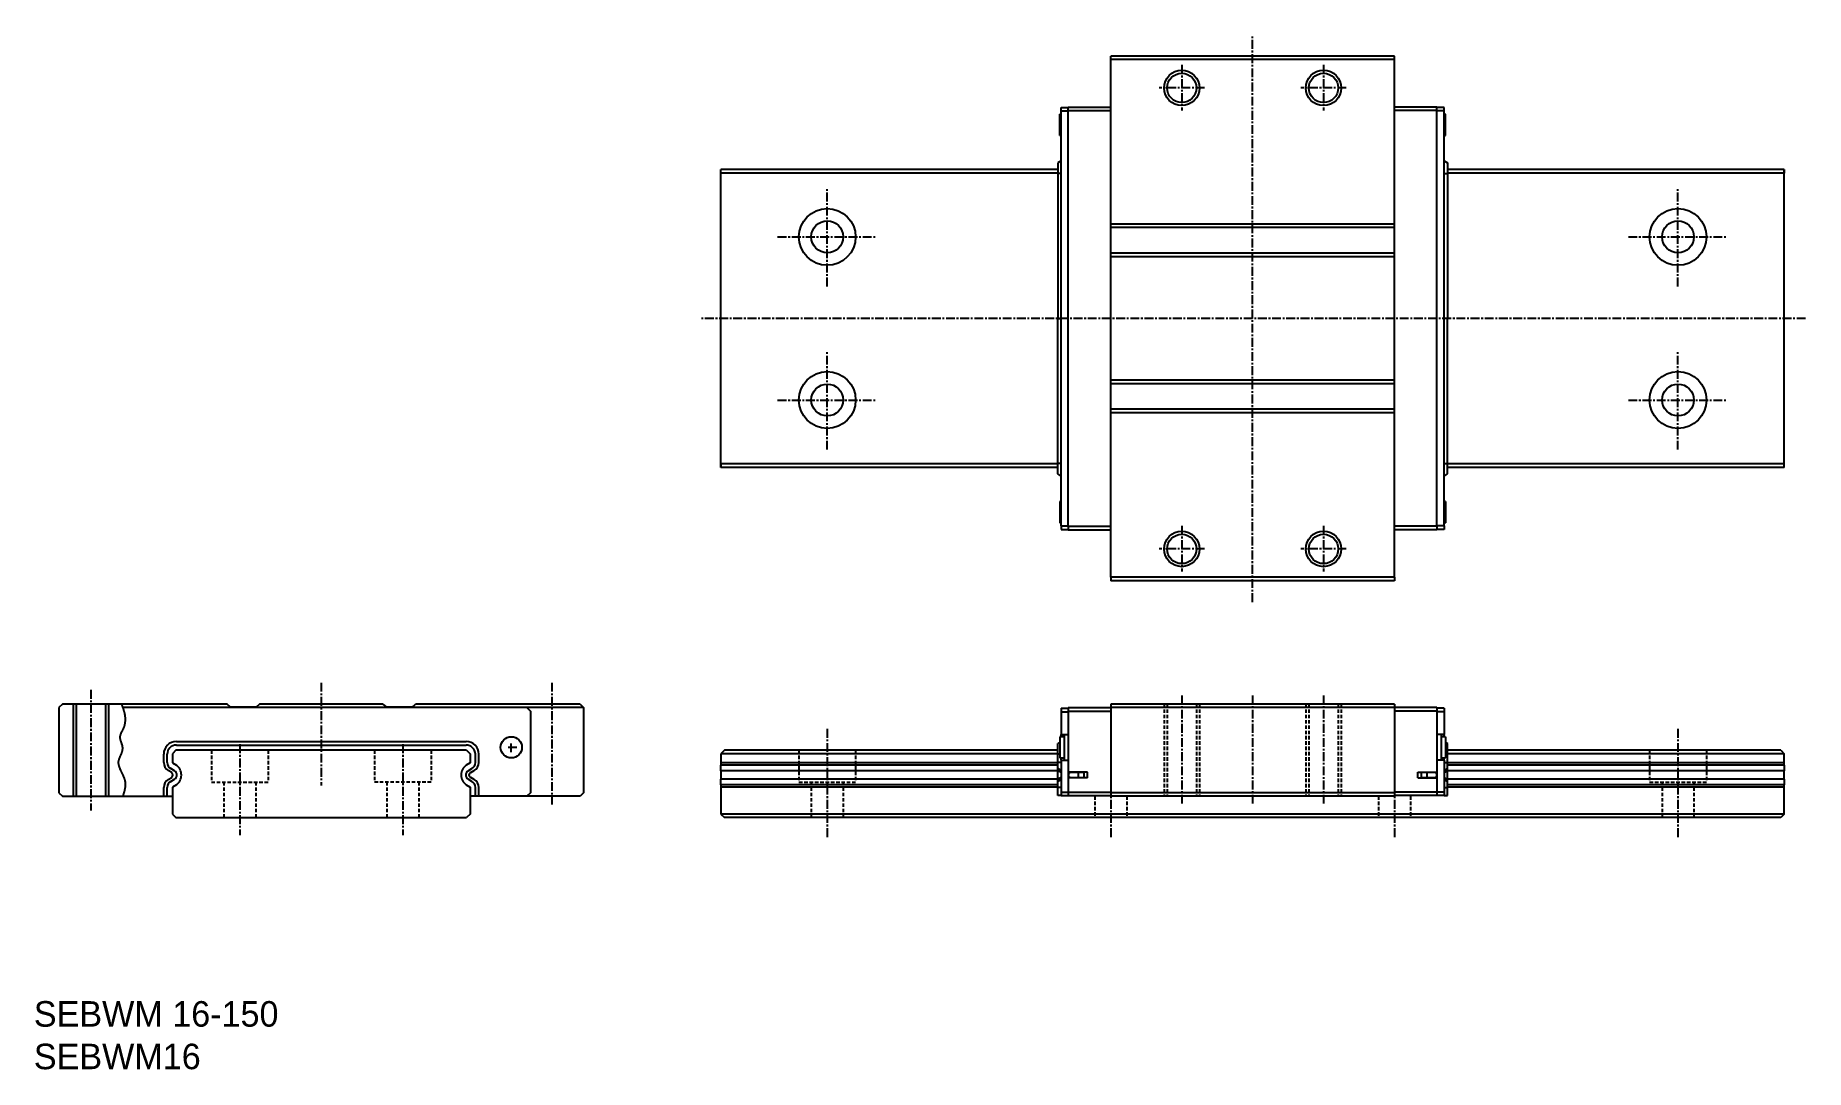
# Model space of a CAD drawing. Extents: x -7 to 243, y -9 to 137.
import ezdxf

# ---------------------------------------------------------------- set-up
doc = ezdxf.new("R2010")
doc.units = 0
doc.linetypes.add('CENTER', pattern=[2, 1.25, -0.25, 0.25, -0.25])
doc.linetypes.add('DASHED', pattern=[0.75, 0.5, -0.25])
doc.layers.get('0').update_dxf_attribs({"linetype": 'CONTINUOUS'})
doc.layers.add('CENTER', color=1, linetype='CENTER')

msp = doc.modelspace()

# ---------------------------------------------------------------- linework, layer by layer
at = {"color": 7, "linetype": 'CONTINUOUS'}
for p, q in [((185, 133.87), (145, 133.87)), ((145, 133.37), (145, 133.87)), ((145, 60.37), (145, 133.37)), ((185, 133.37), (145, 133.37)), ((185, 133.37), (185, 133.87)), ((185, 60.37), (185, 133.37)), ((137.8, 122.67), (137.8, 125.67)), ((138, 125.67), (137.8, 125.67)), ((138, 126.12), (138, 126.62)), ((138, 126.62), (139, 126.62)), ((138, 67.62), (138, 126.12)), ((138, 126.12), (139, 126.12)), ((139, 126.67), (145, 126.67)), ((139, 126.17), (139, 126.67)), ((139, 67.57), (139, 126.17)), ((139, 126.17), (145, 126.17)), ((191, 126.67), (185, 126.67)), ((191, 126.17), (185, 126.17)), ((191, 126.17), (191, 126.67)), ((192, 126.62), (191, 126.62)), ((191, 67.57), (191, 126.17)), ((192, 126.12), (191, 126.12)), ((192, 126.12), (192, 126.62)), ((192, 67.62), (192, 126.12)), ((192.2, 125.67), (192, 125.67)), ((192.2, 122.67), (192.2, 125.67)), ((137.8, 122.67), (138, 122.67)), ((192, 122.67), (192.2, 122.67)), ((137.5, 117.87), (90, 117.87)), ((90, 117.37), (90, 117.87)), ((90, 75.87), (90, 117.87)), ((137.5, 117.37), (90, 117.37)), ((138, 119.1), (137.5, 118.8)), ((137.5, 118.8), (137.5, 117.3)), ((192, 119.1), (192.5, 118.8)), ((192.5, 118.8), (192.5, 117.3)), ((240, 117.87), (192.5, 117.87)), ((240, 117.37), (192.5, 117.37)), ((240, 117.87), (240, 117.37)), ((240, 75.87), (240, 117.87)), ((137.5, 117.3), (137.5, 96.87)), ((138, 117.3), (137.5, 117.3)), ((192, 117.3), (192.5, 117.3)), ((192.5, 117.3), (192.5, 96.87)), ((185, 110.17), (145, 110.17)), ((185, 109.67), (145, 109.67)), ((185, 106.07), (145, 106.07)), ((185, 105.57), (145, 105.57)), ((137.5, 76.44), (137.5, 96.87)), ((137.5, 96.87), (138, 96.87)), ((192.5, 96.87), (192, 96.87)), ((192.5, 76.44), (192.5, 96.87)), ((185, 88.17), (145, 88.17)), ((185, 87.67), (145, 87.67)), ((185, 84.07), (145, 84.07)), ((185, 83.57), (145, 83.57)), ((137.5, 76.37), (90, 76.37)), ((90, 76.37), (90, 75.87)), ((137.5, 75.87), (90, 75.87)), ((138, 76.44), (137.5, 76.44)), ((137.5, 74.94), (137.5, 76.44)), ((138, 74.64), (137.5, 74.94)), ((192, 76.44), (192.5, 76.44)), ((192, 74.64), (192.5, 74.94)), ((192.5, 74.94), (192.5, 76.44)), ((240, 76.37), (192.5, 76.37)), ((240, 75.87), (192.5, 75.87)), ((240, 75.87), (240, 76.37)), ((138, 71.07), (137.8, 71.07)), ((137.8, 71.07), (137.8, 68.07)), ((192.2, 71.07), (192, 71.07)), ((192.2, 71.07), (192.2, 68.07)), ((137.8, 68.07), (138, 68.07)), ((138, 67.62), (138, 67.12)), ((138, 67.62), (139, 67.62)), ((139, 67.57), (145, 67.57)), ((139, 67.57), (139, 67.07)), ((191, 67.57), (185, 67.57)), ((192, 67.62), (191, 67.62)), ((191, 67.57), (191, 67.07)), ((192, 68.07), (192.2, 68.07)), ((192, 67.62), (192, 67.12)), ((138, 67.12), (139, 67.12)), ((139, 67.07), (145, 67.07)), ((191, 67.07), (185, 67.07)), ((192, 67.12), (191, 67.12)), ((185, 60.37), (145, 60.37)), ((145, 60.37), (145, 59.87)), ((185, 60.37), (185, 59.87)), ((185, 59.87), (145, 59.87)), ((-2.87, 42.5), (-3.37, 42)), ((20.33, 42.5), (-2.87, 42.5)), ((-0.93, 42.5), (-0.93, 29.5)), ((3.2, 42.5), (3.2, 29.5)), ((20.83, 42.05), (20.33, 42.5)), ((24.93, 42.5), (24.43, 42.05)), ((42.33, 42.5), (24.93, 42.5)), ((42.33, 42.5), (42.83, 42.05)), ((46.43, 42.05), (46.93, 42.5)), ((70.13, 42.5), (46.93, 42.5)), ((70.13, 42.5), (70.63, 42)), ((185, 42.5), (145, 42.5)), ((145, 42.5), (145, 42)), ((185, 42.5), (185, 42)), ((-3.37, 42), (-3.37, 30)), ((70.63, 42), (5.62, 42)), ((24.43, 42.05), (20.83, 42.05)), ((46.43, 42.05), (42.83, 42.05)), ((62.63, 42), (63.13, 41.5)), ((63.13, 41.5), (63.13, 30)), ((70.63, 42), (70.63, 30)), ((138, 41.9), (138, 41.4)), ((138, 41.9), (139, 41.9)), ((138, 41.4), (138, 38.2)), ((138, 41.4), (139, 41.4)), ((139, 42), (145, 42)), ((139, 42), (139, 41.5)), ((139, 41.5), (145, 41.5)), ((139, 41.5), (139, 32.9)), ((185, 42), (145, 42)), ((145, 42), (145, 30)), ((185, 42), (185, 30)), ((191, 42), (185, 42)), ((191, 41.5), (185, 41.5)), ((191, 42), (191, 41.5)), ((192, 41.9), (191, 41.9)), ((191, 41.5), (191, 32.9)), ((192, 41.4), (191, 41.4)), ((192, 41.9), (192, 41.4)), ((192, 41.4), (192, 38.2)), ((138.4, 37.9), (137.8, 37.9)), ((137.8, 37.9), (137.8, 34.9)), ((138, 37.9), (138, 38.2)), ((138, 38.2), (139, 38.2)), ((138.4, 38.2), (138.4, 34.6)), ((192, 38.2), (191, 38.2)), ((191.6, 38.2), (191.6, 34.6)), ((192.2, 37.9), (191.6, 37.9)), ((192, 37.9), (192, 38.2)), ((192.2, 37.9), (192.2, 34.9)), ((11.4, 34.26), (11.4, 35.43)), ((11.9, 34.26), (11.9, 35.43)), ((13.13, 36), (12.63, 35.5)), ((12.63, 35.5), (12.63, 34.22)), ((54.13, 36), (13.13, 36)), ((13.2, 37.23), (54.06, 37.23)), ((13.2, 36.73), (54.06, 36.73)), ((54.13, 36), (54.63, 35.5)), ((54.63, 35.5), (54.63, 34.22)), ((55.36, 34.26), (55.36, 35.43)), ((55.86, 34.26), (55.86, 35.43)), ((90.5, 36), (90, 35.5)), ((137.5, 35.5), (90, 35.5)), ((90, 35.5), (90, 34.22)), ((137.5, 36), (90.5, 36)), ((137.8, 37.11), (137.5, 36.93)), ((137.5, 35.43), (137.5, 36.93)), ((137.8, 35.43), (137.5, 35.43)), ((137.5, 34.26), (137.5, 35.43)), ((192.2, 37.11), (192.5, 36.93)), ((192.2, 35.43), (192.5, 35.43)), ((192.5, 35.43), (192.5, 36.93)), ((239.5, 36), (192.5, 36)), ((240, 35.5), (192.5, 35.5)), ((192.5, 34.26), (192.5, 35.43)), ((239.5, 36), (240, 35.5)), ((240, 34.22), (240, 35.5)), ((12.56, 32.85), (12.05, 33.14)), ((12.91, 33.11), (12.4, 33.4)), ((12.63, 34.22), (13.19, 33.9)), ((54.63, 34.22), (54.07, 33.9)), ((54.36, 33.11), (54.86, 33.4)), ((54.71, 32.85), (55.21, 33.14)), ((137.5, 34.22), (90, 34.22)), ((90, 34.22), (90, 33.9)), ((90, 33.1), (90, 33.9)), ((137.5, 33.9), (90, 33.9)), ((137.5, 33.1), (90, 33.1)), ((90, 33.1), (90, 31.9)), ((138, 34.26), (137.5, 34.26)), ((137.5, 33.4), (137.5, 34.26)), ((137.5, 33.11), (137.5, 33.4)), ((138, 33.14), (137.5, 33.4)), ((137.5, 31.89), (137.5, 33.11)), ((138, 32.85), (137.5, 33.11)), ((137.8, 34.9), (138.4, 34.9)), ((138, 34.6), (138, 34.9)), ((138, 34.6), (138, 30.1)), ((138, 34.6), (139, 34.6)), ((141.7, 32.9), (139, 32.9)), ((139, 32.9), (139, 32.1)), ((140.4, 32.85), (139.35, 32.85)), ((139.8, 32.85), (139.8, 32.9)), ((140.26, 32.85), (140.26, 32.9)), ((140.4, 32.85), (140.4, 32.15)), ((141.2, 32.85), (140.4, 32.85)), ((141.2, 32.85), (141.2, 32.15)), ((141.7, 32.1), (141.7, 32.9)), ((188.3, 32.1), (188.3, 32.9)), ((188.3, 32.9), (191, 32.9)), ((189.6, 32.85), (188.8, 32.85)), ((188.8, 32.15), (188.8, 32.85)), ((189.6, 32.15), (189.6, 32.85)), ((190.65, 32.85), (189.6, 32.85)), ((189.74, 32.85), (189.74, 32.9)), ((190.2, 32.85), (190.2, 32.9)), ((192, 34.6), (191, 34.6)), ((191, 32.9), (191, 32.1)), ((191.6, 34.9), (192.2, 34.9)), ((192, 34.6), (192, 34.9)), ((192, 34.6), (192, 30.1)), ((192, 34.26), (192.5, 34.26)), ((192, 33.14), (192.5, 33.4)), ((192, 32.85), (192.5, 33.11)), ((192.5, 33.4), (192.5, 34.26)), ((240, 34.22), (192.5, 34.22)), ((240, 33.9), (192.5, 33.9)), ((192.5, 33.11), (192.5, 33.4)), ((192.5, 31.89), (192.5, 33.11)), ((240, 33.1), (192.5, 33.1)), ((240, 33.9), (240, 34.22)), ((240, 33.9), (240, 33.1)), ((240, 31.9), (240, 33.1)), ((-3.37, 30), (-2.87, 29.5)), ((11.4, 29.5), (11.4, 30.74)), ((11.9, 29.5), (11.9, 30.74)), ((12.05, 31.86), (12.56, 32.15)), ((12.4, 31.6), (12.91, 31.89)), ((13.19, 31.1), (12.63, 30.78)), ((12.63, 30.78), (12.63, 27)), ((54.07, 31.1), (54.63, 30.78)), ((54.86, 31.6), (54.36, 31.89)), ((54.63, 30.78), (54.63, 27)), ((55.21, 31.86), (54.71, 32.15)), ((55.36, 29.5), (55.36, 30.74)), ((55.86, 29.5), (55.86, 30.74)), ((63.13, 30), (62.63, 29.5)), ((70.63, 30), (70.13, 29.5)), ((137.5, 31.9), (90, 31.9)), ((90, 31.1), (90, 31.9)), ((137.5, 31.1), (90, 31.1)), ((90, 31.1), (90, 30.78)), ((137.5, 30.78), (90, 30.78)), ((90, 30.78), (90, 27)), ((138, 32.15), (137.5, 31.89)), ((137.5, 31.6), (137.5, 31.89)), ((138, 31.86), (137.5, 31.6)), ((137.5, 30.74), (137.5, 31.6)), ((137.5, 29.6), (137.5, 30.74)), ((138, 30.74), (137.5, 30.74)), ((138, 30.1), (139, 30.1)), ((138, 30.1), (138, 29.6)), ((141.7, 32.1), (139, 32.1)), ((139, 32.1), (139, 30.1)), ((139, 30.1), (145, 30.1)), ((139, 30.1), (139, 29.6)), ((139.35, 32.15), (140.4, 32.15)), ((139.8, 32.1), (139.8, 32.15)), ((140.26, 32.1), (140.26, 32.15)), ((140.4, 32.15), (141.2, 32.15)), ((185, 30), (145, 30)), ((145, 30), (145, 29.5)), ((191, 30.1), (185, 30.1)), ((185, 30), (185, 29.5)), ((188.3, 32.1), (191, 32.1)), ((188.8, 32.15), (189.6, 32.15)), ((189.6, 32.15), (190.65, 32.15)), ((189.74, 32.1), (189.74, 32.15)), ((190.2, 32.1), (190.2, 32.15)), ((191, 32.1), (191, 30.1)), ((191, 30.1), (191, 29.6)), ((192, 30.1), (191, 30.1)), ((192, 32.15), (192.5, 31.89)), ((192, 31.86), (192.5, 31.6)), ((192, 30.74), (192.5, 30.74)), ((192, 30.1), (192, 29.6)), ((240, 31.9), (192.5, 31.9)), ((192.5, 31.6), (192.5, 31.89)), ((192.5, 30.74), (192.5, 31.6)), ((240, 31.1), (192.5, 31.1)), ((240, 30.78), (192.5, 30.78)), ((192.5, 29.6), (192.5, 30.74)), ((240, 31.9), (240, 31.1)), ((240, 30.78), (240, 31.1)), ((240, 27), (240, 30.78)), ((-2.87, 29.5), (12.63, 29.5)), ((70.13, 29.5), (54.63, 29.5)), ((138, 29.6), (137.5, 29.6)), ((138, 29.6), (139, 29.6)), ((139, 29.6), (145, 29.6)), ((185, 29.5), (145, 29.5)), ((191, 29.6), (185, 29.6)), ((192, 29.6), (191, 29.6)), ((192, 29.6), (192.5, 29.6)), ((12.63, 27), (13.13, 26.5)), ((13.13, 26.5), (54.13, 26.5)), ((54.63, 27), (54.13, 26.5)), ((240, 27), (90, 27)), ((90, 27), (90.5, 26.5)), ((239.5, 26.5), (90.5, 26.5)), ((240, 27), (239.5, 26.5))]:
    msp.add_line(p, q, dxfattribs=at)
at = {"color": 3, "linetype": 'CONTINUOUS'}
for p, q in [((-1.37, 42.5), (-1.37, 29.5)), ((3.63, 42.5), (3.63, 29.5))]:
    msp.add_line(p, q, dxfattribs=at)
at = {"color": 3, "linetype": 'DASHED'}
for p, q in [((152.5, 42.5), (152.5, 29.5)), ((152.93, 42.5), (152.93, 29.5)), ((157.07, 42.5), (157.07, 29.5)), ((157.5, 42.5), (157.5, 29.5)), ((172.5, 42.5), (172.5, 29.5)), ((172.93, 42.5), (172.93, 29.5)), ((177.07, 42.5), (177.07, 29.5)), ((177.5, 42.5), (177.5, 29.5)), ((18.13, 36), (18.13, 31.5)), ((26.13, 36), (26.13, 31.5)), ((41.13, 36), (41.13, 31.5)), ((49.13, 36), (49.13, 31.5)), ((101, 36), (101, 31.5)), ((109, 36), (109, 31.5)), ((221, 36), (221, 31.5)), ((229, 36), (229, 31.5)), ((18.13, 31.5), (26.13, 31.5)), ((19.88, 31.5), (19.88, 26.5)), ((24.38, 31.5), (24.38, 26.5)), ((49.13, 31.5), (41.13, 31.5)), ((42.88, 31.5), (42.88, 26.5)), ((47.38, 31.5), (47.38, 26.5)), ((101, 31.5), (109, 31.5)), ((102.75, 31.5), (102.75, 26.5)), ((107.25, 31.5), (107.25, 26.5)), ((221, 31.5), (229, 31.5)), ((222.75, 31.5), (222.75, 26.5)), ((227.25, 31.5), (227.25, 26.5)), ((142.75, 29.5), (142.75, 26.5)), ((147.25, 29.5), (147.25, 26.5)), ((182.75, 29.5), (182.75, 26.5)), ((187.25, 29.5), (187.25, 26.5))]:
    msp.add_line(p, q, dxfattribs=at)
at = {"color": 3}
msp.add_polyline3d([(5.43, 42.5, 0), (5.44, 42.47, 0), (5.45, 42.43, 0), (5.47, 42.4, 0), (5.48, 42.37, 0), (5.49, 42.33, 0), (5.51, 42.3, 0), (5.52, 42.27, 0), (5.53, 42.23, 0), (5.54, 42.2, 0), (5.56, 42.17, 0), (5.57, 42.13, 0), (5.58, 42.1, 0), (5.59, 42.07, 0), (5.61, 42.03, 0), (5.62, 42, 0), (5.63, 41.97, 0), (5.64, 41.93, 0), (5.65, 41.9, 0), (5.66, 41.87, 0), (5.68, 41.83, 0), (5.69, 41.8, 0), (5.7, 41.77, 0), (5.71, 41.73, 0), (5.72, 41.7, 0), (5.73, 41.66, 0), (5.74, 41.63, 0), (5.75, 41.6, 0), (5.76, 41.56, 0), (5.77, 41.53, 0), (5.78, 41.5, 0), (5.79, 41.46, 0), (5.8, 41.43, 0), (5.81, 41.39, 0), (5.82, 41.36, 0), (5.83, 41.33, 0), (5.84, 41.29, 0), (5.85, 41.26, 0), (5.86, 41.22, 0), (5.86, 41.19, 0), (5.87, 41.15, 0), (5.88, 41.12, 0), (5.89, 41.09, 0), (5.89, 41.05, 0), (5.9, 41.02, 0), (5.9, 40.98, 0), (5.91, 40.95, 0), (5.92, 40.91, 0), (5.92, 40.88, 0), (5.93, 40.84, 0), (5.93, 40.81, 0), (5.94, 40.77, 0), (5.94, 40.74, 0), (5.94, 40.7, 0), (5.95, 40.67, 0), (5.95, 40.63, 0), (5.95, 40.6, 0), (5.95, 40.56, 0), (5.96, 40.53, 0), (5.96, 40.49, 0), (5.96, 40.46, 0), (5.96, 40.42, 0), (5.96, 40.39, 0), (5.96, 40.35, 0), (5.96, 40.32, 0), (5.96, 40.28, 0), (5.96, 40.25, 0), (5.96, 40.21, 0), (5.96, 40.18, 0), (5.95, 40.14, 0), (5.95, 40.11, 0), (5.95, 40.07, 0), (5.95, 40.03, 0), (5.94, 40, 0), (5.94, 39.96, 0), (5.94, 39.93, 0), (5.93, 39.89, 0), (5.93, 39.86, 0), (5.92, 39.82, 0), (5.91, 39.79, 0), (5.91, 39.75, 0), (5.9, 39.72, 0), (5.89, 39.68, 0), (5.89, 39.65, 0), (5.88, 39.61, 0), (5.87, 39.58, 0), (5.86, 39.54, 0), (5.85, 39.51, 0), (5.85, 39.47, 0), (5.84, 39.44, 0), (5.83, 39.4, 0), (5.82, 39.37, 0), (5.8, 39.33, 0), (5.79, 39.3, 0), (5.78, 39.27, 0), (5.77, 39.23, 0), (5.76, 39.2, 0), (5.74, 39.16, 0), (5.73, 39.13, 0), (5.72, 39.1, 0), (5.7, 39.06, 0), (5.69, 39.03, 0), (5.67, 39, 0), (5.66, 38.96, 0), (5.64, 38.93, 0), (5.63, 38.9, 0), (5.61, 38.86, 0), (5.59, 38.83, 0), (5.58, 38.8, 0), (5.56, 38.76, 0), (5.54, 38.73, 0), (5.52, 38.7, 0), (5.51, 38.67, 0), (5.49, 38.63, 0), (5.47, 38.6, 0), (5.46, 38.57, 0), (5.44, 38.54, 0), (5.42, 38.51, 0), (5.41, 38.47, 0), (5.39, 38.44, 0), (5.37, 38.41, 0), (5.36, 38.38, 0), (5.34, 38.34, 0), (5.33, 38.31, 0), (5.32, 38.28, 0), (5.3, 38.25, 0), (5.29, 38.22, 0), (5.28, 38.18, 0), (5.27, 38.15, 0), (5.26, 38.12, 0), (5.25, 38.09, 0), (5.24, 38.05, 0), (5.24, 38.02, 0), (5.23, 37.99, 0), (5.22, 37.96, 0), (5.22, 37.92, 0), (5.22, 37.89, 0), (5.22, 37.86, 0), (5.22, 37.82, 0), (5.22, 37.79, 0), (5.22, 37.76, 0), (5.22, 37.72, 0), (5.23, 37.69, 0), (5.23, 37.66, 0), (5.24, 37.62, 0), (5.24, 37.59, 0), (5.25, 37.56, 0), (5.26, 37.52, 0), (5.27, 37.49, 0), (5.27, 37.45, 0), (5.28, 37.42, 0), (5.29, 37.38, 0), (5.3, 37.35, 0), (5.31, 37.32, 0), (5.33, 37.28, 0), (5.34, 37.25, 0), (5.35, 37.21, 0), (5.36, 37.18, 0), (5.37, 37.14, 0), (5.38, 37.11, 0), (5.4, 37.07, 0), (5.41, 37.04, 0), (5.42, 37.01, 0), (5.43, 36.97, 0), (5.44, 36.94, 0), (5.45, 36.9, 0), (5.46, 36.87, 0), (5.48, 36.83, 0), (5.49, 36.8, 0), (5.5, 36.76, 0), (5.51, 36.73, 0), (5.52, 36.69, 0), (5.52, 36.66, 0), (5.53, 36.62, 0), (5.54, 36.59, 0), (5.55, 36.55, 0), (5.55, 36.52, 0), (5.56, 36.48, 0), (5.56, 36.44, 0), (5.57, 36.41, 0), (5.57, 36.37, 0), (5.57, 36.34, 0), (5.57, 36.3, 0), (5.57, 36.27, 0), (5.57, 36.23, 0), (5.57, 36.2, 0), (5.57, 36.16, 0), (5.57, 36.13, 0), (5.56, 36.09, 0), (5.56, 36.06, 0), (5.55, 36.02, 0), (5.55, 35.99, 0), (5.54, 35.95, 0), (5.53, 35.92, 0), (5.53, 35.88, 0), (5.52, 35.85, 0), (5.51, 35.82, 0), (5.5, 35.78, 0), (5.49, 35.75, 0), (5.48, 35.71, 0), (5.47, 35.68, 0), (5.46, 35.64, 0), (5.45, 35.61, 0), (5.43, 35.57, 0), (5.42, 35.54, 0), (5.41, 35.51, 0), (5.4, 35.47, 0), (5.38, 35.44, 0), (5.37, 35.41, 0), (5.35, 35.37, 0), (5.34, 35.34, 0), (5.32, 35.31, 0), (5.31, 35.27, 0), (5.29, 35.24, 0), (5.28, 35.21, 0), (5.26, 35.17, 0), (5.25, 35.14, 0), (5.23, 35.11, 0), (5.22, 35.07, 0), (5.2, 35.04, 0), (5.19, 35.01, 0), (5.18, 34.97, 0), (5.16, 34.94, 0), (5.15, 34.91, 0), (5.13, 34.88, 0), (5.12, 34.84, 0), (5.11, 34.81, 0), (5.1, 34.78, 0), (5.08, 34.74, 0), (5.07, 34.71, 0), (5.06, 34.68, 0), (5.05, 34.64, 0), (5.04, 34.61, 0), (5.03, 34.58, 0), (5.03, 34.54, 0), (5.02, 34.51, 0), (5.01, 34.48, 0), (5.01, 34.44, 0), (5, 34.41, 0), (5, 34.38, 0), (5, 34.34, 0), (4.99, 34.31, 0), (4.99, 34.27, 0), (4.99, 34.24, 0), (4.99, 34.21, 0), (5, 34.17, 0), (5, 34.14, 0), (5, 34.1, 0), (5.01, 34.07, 0), (5.01, 34.03, 0), (5.02, 34, 0), (5.03, 33.96, 0), (5.03, 33.93, 0), (5.04, 33.89, 0), (5.05, 33.86, 0), (5.06, 33.83, 0), (5.07, 33.79, 0), (5.08, 33.76, 0), (5.09, 33.72, 0), (5.1, 33.69, 0), (5.11, 33.65, 0), (5.13, 33.62, 0), (5.14, 33.58, 0), (5.15, 33.55, 0), (5.17, 33.52, 0), (5.18, 33.48, 0), (5.19, 33.45, 0), (5.21, 33.41, 0), (5.22, 33.38, 0), (5.23, 33.34, 0), (5.25, 33.31, 0), (5.26, 33.28, 0), (5.28, 33.24, 0), (5.29, 33.21, 0), (5.31, 33.18, 0), (5.32, 33.14, 0), (5.34, 33.11, 0), (5.35, 33.08, 0), (5.37, 33.04, 0), (5.38, 33.01, 0), (5.4, 32.98, 0), (5.42, 32.94, 0), (5.43, 32.91, 0), (5.45, 32.88, 0), (5.46, 32.85, 0), (5.48, 32.81, 0), (5.49, 32.78, 0), (5.51, 32.75, 0), (5.52, 32.71, 0), (5.54, 32.68, 0), (5.56, 32.65, 0), (5.57, 32.62, 0), (5.59, 32.58, 0), (5.6, 32.55, 0), (5.62, 32.52, 0), (5.63, 32.49, 0), (5.65, 32.45, 0), (5.66, 32.42, 0), (5.67, 32.39, 0), (5.69, 32.36, 0), (5.7, 32.32, 0), (5.72, 32.29, 0), (5.73, 32.26, 0), (5.74, 32.23, 0), (5.76, 32.19, 0), (5.77, 32.16, 0), (5.78, 32.13, 0), (5.8, 32.1, 0), (5.81, 32.06, 0), (5.82, 32.03, 0), (5.83, 32, 0), (5.84, 31.97, 0), (5.85, 31.93, 0), (5.86, 31.9, 0), (5.87, 31.87, 0), (5.88, 31.84, 0), (5.89, 31.8, 0), (5.9, 31.77, 0), (5.91, 31.74, 0), (5.92, 31.7, 0), (5.93, 31.67, 0), (5.93, 31.64, 0), (5.94, 31.6, 0), (5.95, 31.57, 0), (5.95, 31.54, 0), (5.96, 31.51, 0), (5.96, 31.47, 0), (5.97, 31.44, 0), (5.97, 31.41, 0), (5.97, 31.37, 0), (5.98, 31.34, 0), (5.98, 31.3, 0), (5.98, 31.27, 0), (5.98, 31.24, 0), (5.98, 31.2, 0), (5.98, 31.17, 0), (5.98, 31.14, 0), (5.98, 31.1, 0), (5.98, 31.07, 0), (5.98, 31.03, 0), (5.98, 31, 0), (5.98, 30.97, 0), (5.97, 30.93, 0), (5.97, 30.9, 0), (5.97, 30.86, 0), (5.96, 30.83, 0), (5.96, 30.79, 0), (5.95, 30.76, 0), (5.95, 30.73, 0), (5.94, 30.69, 0), (5.94, 30.66, 0), (5.93, 30.62, 0), (5.92, 30.59, 0), (5.92, 30.55, 0), (5.91, 30.52, 0), (5.9, 30.48, 0), (5.89, 30.45, 0), (5.89, 30.41, 0), (5.88, 30.38, 0), (5.87, 30.34, 0), (5.86, 30.31, 0), (5.85, 30.27, 0), (5.84, 30.24, 0), (5.83, 30.2, 0), (5.82, 30.17, 0), (5.81, 30.13, 0), (5.8, 30.1, 0), (5.79, 30.06, 0), (5.78, 30.03, 0), (5.77, 29.99, 0), (5.76, 29.96, 0), (5.75, 29.92, 0), (5.74, 29.89, 0), (5.73, 29.85, 0), (5.72, 29.82, 0), (5.71, 29.78, 0), (5.7, 29.75, 0), (5.69, 29.71, 0), (5.68, 29.68, 0), (5.66, 29.64, 0), (5.65, 29.61, 0), (5.64, 29.57, 0), (5.63, 29.54, 0), (5.62, 29.5, 0)], dxfattribs=at)
at = {"color": 3, "linetype": 'CONTINUOUS'}
for centre in [(155, 129.37), (175, 129.37), (155, 64.37), (175, 64.37)]:
    msp.add_circle(centre, 2.5, dxfattribs=at)
at = {"color": 7, "linetype": 'CONTINUOUS'}
for centre, radius in [((155, 129.37), 2.07), ((175, 129.37), 2.07), ((105, 108.37), 4), ((225, 108.37), 4), ((105, 108.37), 2.25), ((225, 108.37), 2.25), ((105, 85.37), 4), ((105, 85.37), 2.25), ((225, 85.37), 4), ((225, 85.37), 2.25), ((155, 64.37), 2.07), ((175, 64.37), 2.07), ((60.43, 36.4), 1.5)]:
    msp.add_circle(centre, radius, dxfattribs=at)
for centre, radius, start, end in [((13.2, 35.43), 1.8, 90.0008, 179.9992), ((13.2, 35.43), 1.3, 90.0008, 179.9992), ((54.06, 35.43), 1.8, 0.0008, 89.9992), ((54.06, 35.43), 1.3, 0.0008, 89.9992), ((12.7, 34.26), 1.3, 180, 240), ((12.9, 34.26), 1, 180, 240), ((12.19, 32.5), 0.508, 316.9761, 43.0239), ((12.56, 32.5), 0.7, 300, 60), ((12.14, 32.5), 1.75, 306.8402, 53.1598), ((55.12, 32.5), 1.75, 126.8402, 233.1598), ((54.71, 32.5), 0.7, 120, 240), ((54.82, 32.5), 0.363, 107.4062, 252.5938), ((54.36, 34.26), 1, 300, 0), ((54.56, 34.26), 1.3, 300, 0), ((139.35, 32.5), 0.35, 90, 180), ((139.35, 32.5), 0.35, 180, 270), ((190.65, 32.5), 0.35, 0, 90), ((190.65, 32.5), 0.35, 270, 0), ((12.7, 30.74), 1.3, 120, 180), ((12.9, 30.74), 1, 120, 180), ((54.36, 30.74), 1, 0, 60), ((54.56, 30.74), 1.3, 0, 60)]:
    msp.add_arc(centre, radius, start, end, dxfattribs=at)
at = {"layer": 'CENTER', "color": 1, "linetype": 'CENTER'}
for p, q in [((165, 56.88), (165, 136.77)), ((155, 132.61), (155, 126.21)), ((175, 132.61), (175, 126.21)), ((158.2, 129.37), (151.8, 129.37)), ((178.2, 129.37), (171.8, 129.37)), ((105, 101.37), (105, 115.37)), ((145, 101.37), (145, 115.37)), ((185, 101.37), (185, 115.37)), ((225, 101.37), (225, 115.37)), ((98, 108.37), (112, 108.37)), ((218, 108.37), (232, 108.37)), ((243, 96.87), (87, 96.87)), ((105, 78.37), (105, 92.37)), ((145, 78.37), (145, 92.37)), ((185, 78.37), (185, 92.37)), ((225, 78.37), (225, 92.37)), ((98, 85.37), (112, 85.37)), ((218, 85.37), (232, 85.37)), ((155, 67.61), (155, 61.21)), ((175, 67.61), (175, 61.21)), ((158.2, 64.37), (151.8, 64.37)), ((178.2, 64.37), (171.8, 64.37)), ((33.63, 45.5), (33.63, 31)), ((66.13, 45.5), (66.13, 28.35)), ((1.13, 44.5), (1.13, 27.5)), ((155, 43.71), (155, 28.26)), ((165, 43.71), (165, 28.29)), ((175, 43.71), (175, 28.26)), ((105, 39), (105, 23.5)), ((145, 39), (145, 23.5)), ((185, 39), (185, 23.5)), ((225, 39), (225, 23.5)), ((22.13, 36.83), (22.13, 24.03)), ((45.13, 36.83), (45.13, 24.03)), ((61.22, 36.4), (59.75, 36.4)), ((60.43, 35.7), (60.43, 37.11))]:
    msp.add_line(p, q, dxfattribs=at)

# ---------------------------------------------------------------- texts
at = {"color": 7, "linetype": 'CONTINUOUS'}
for s, p in [('SEBWM 16-150', (-6.92, -2.98)), ('SEBWM16', (-6.92, -8.98))]:
    msp.add_text(s, height=3.6, dxfattribs=at).set_placement(p)

doc.saveas('drawing.dxf')
